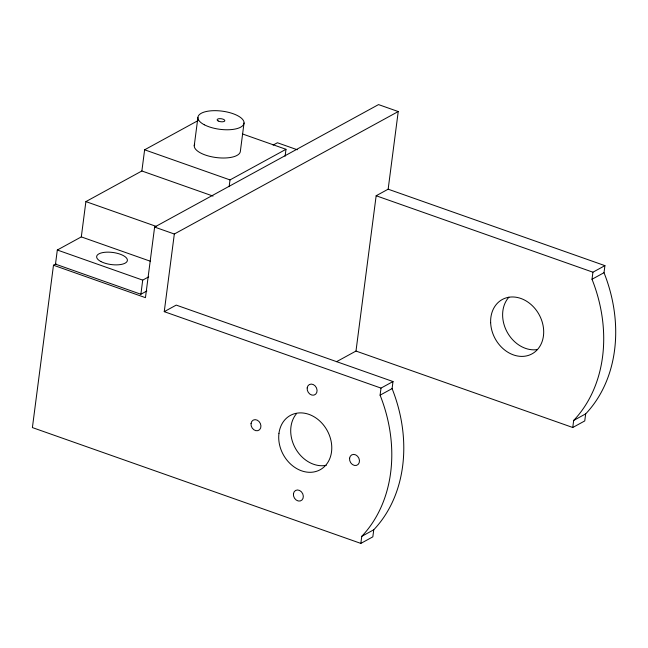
<?xml version="1.0" encoding="UTF-8"?>
<svg xmlns="http://www.w3.org/2000/svg" width="648" height="648" viewBox="0 0 648 648"><rect width="100%" height="100%" fill="white"/><g stroke="black" fill="none" stroke-linecap="round" stroke-linejoin="round"><path stroke-width="0.97" d="M56.06 263.817L53.484 265.226L32.4 427.583L360.839 543.405L372.835 536.844L373.75 529.78A140.689 113.748 61.3 0 0 392.089 388.606L393.004 381.542L176.232 305.103L164.244 311.664L174.328 234.017L398.237 111.545L388.152 189.192L376.156 195.753L355.987 351.054L336.531 361.697M150.571 261.314L81.308 236.893L57.316 250.015L55.485 264.133L140.883 294.249L146.877 290.968M81.308 236.893L85.892 201.601L141.872 170.983L213.038 196.077M141.872 170.983L144.626 149.801L197.98 120.625M140.883 294.249L142.714 280.13L148.708 276.85M398.237 111.545L378.529 104.595L154.621 227.067L145.452 297.659L53.484 265.226M194.246 145.719L197.915 117.482M229.141 186.656L230.016 179.917L285.995 149.299L285.096 156.233M244.037 122.958L240.376 151.195A23.231 9.153 7.4 0 1 214.763 157.343A23.231 9.153 7.4 0 1 194.692 144.172M360.839 543.405L361.762 536.341A140.689 113.748 61.3 0 0 380.093 395.167L381.008 388.103L393.004 381.542M572.759 427.494L573.674 420.439A140.689 113.748 61.3 0 0 592.013 279.256L592.928 272.201L604.924 265.639L604.009 272.695A140.689 113.748 61.3 0 1 585.67 413.878L584.755 420.933L572.759 427.494L355.987 351.054M273.116 145.103L277.401 142.754L297.311 149.777M380.093 395.167L392.089 388.606M592.013 279.256L604.009 272.695M361.762 536.341L373.75 529.78M573.674 420.439L585.67 413.878M242.352 133.909L285.995 149.299M388.152 189.192L604.924 265.639M376.156 195.753L592.928 272.201M144.626 149.801L230.016 179.917M85.892 201.601L156.111 226.355M154.621 227.067L174.328 234.017M57.316 250.015L142.714 280.13M164.244 311.664L381.008 388.103M537.152 349.596A30.974 25.045 61.3 0 1 507.06 331.922A30.974 25.045 61.3 0 1 508.923 297.173M326.276 465.321A30.974 25.045 61.3 0 1 295.772 448.951A30.974 25.045 61.3 0 1 296.314 413.886M490.649 322.712A30.974 25.045 61.3 0 0 531.433 354.173A30.974 25.045 61.3 0 0 529.384 303.159A30.974 25.045 61.3 0 0 490.649 322.712M349.58 458.225A5.808 4.698 61.3 0 0 356.376 465.418A5.808 4.698 61.3 0 0 357.566 456.249A5.808 4.698 61.3 0 0 349.58 458.225M251.043 423.476A5.808 4.698 61.3 0 0 257.839 430.669A5.808 4.698 61.3 0 0 259.03 421.5A5.808 4.698 61.3 0 0 251.043 423.476M293.439 493.792A5.808 4.698 61.3 0 0 300.226 500.985A5.808 4.698 61.3 0 0 301.417 491.816A5.808 4.698 61.3 0 0 293.439 493.792M278.964 433.326A30.974 25.045 61.3 0 0 315.203 471.679A30.974 25.045 61.3 0 0 321.554 422.771A30.974 25.045 61.3 0 0 278.964 433.326M307.184 387.909A5.808 4.698 61.3 0 0 313.98 395.102A5.808 4.698 61.3 0 0 315.171 385.933A5.808 4.698 61.3 0 0 307.184 387.909M218.198 120.982A3.872 1.523 7.4 0 0 224.67 121.055A3.872 1.523 7.4 0 0 220.069 118.633A3.872 1.523 7.4 0 0 218.198 120.982M100.886 261.533A15.487 6.099 7.4 0 0 126.773 261.857A15.487 6.099 7.4 0 0 108.378 252.145A15.487 6.099 7.4 0 0 100.886 261.533M204.29 124.764A23.231 9.153 7.4 0 0 243.113 125.234A23.231 9.153 7.4 0 0 215.525 110.67A23.231 9.153 7.4 0 0 204.29 124.764"/></g></svg>
